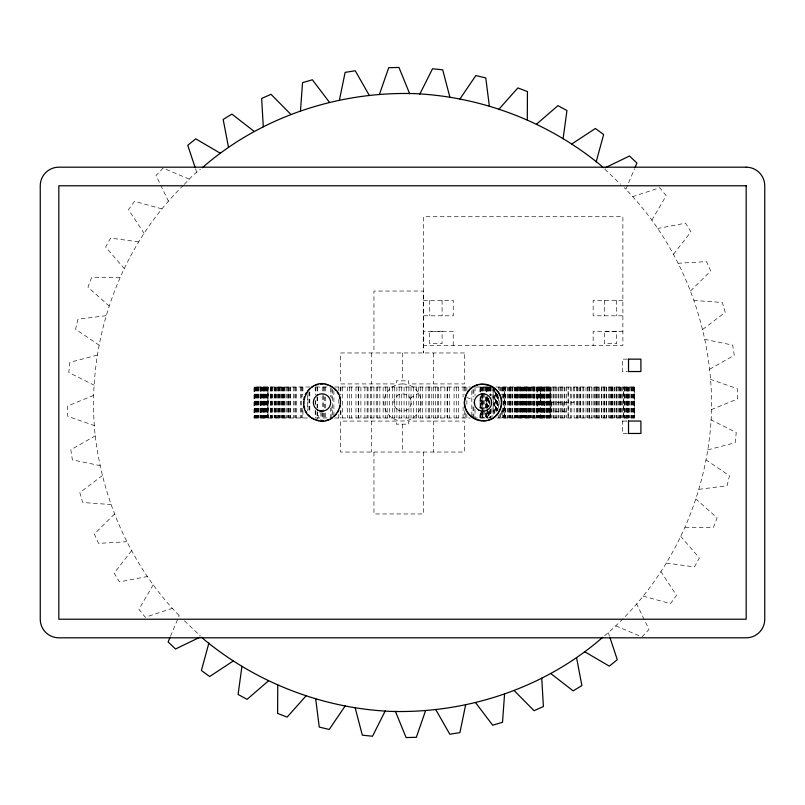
<?xml version="1.0" encoding="UTF-8"?>
<svg xmlns="http://www.w3.org/2000/svg" width="805" height="805" viewBox="0 0 805 805"><rect width="100%" height="100%" fill="white"/><g stroke="black" fill="none" stroke-linecap="round" stroke-linejoin="round"><path stroke-width="0.6" stroke-dasharray="4.03 3.02" d="M317.542 419.113L319.444 412.049M170.519 636.252L179.143 615.755M625.908 189.245L634.521 168.748M153.222 584.772L138.883 609.305L145.313 617.264L172.28 608.328M651.829 220.228L666.168 195.696L659.738 187.736L632.76 196.672M131.557 550.67L114.139 573.13L119.482 581.854L147.385 576.521M673.483 254.33L690.901 231.87L685.568 223.146L657.655 228.479M183.429 185.271C119.049 248.443 86.91 341.169 94.688 430.695C101.732 500.217 131.738 567.525 180.904 617.425M184.265 184.395L192.757 175.45L200.465 169.211M641.977 636.896L649.021 629.48L636.644 603.901M114.541 514.033L94.336 534.027L98.492 543.375L126.858 541.725M690.509 290.967L710.704 270.973L706.559 261.625L678.192 263.275M604.585 635.789C669.025 581.23 707.575 498.818 711.399 414.726C714.236 331.348 682.861 247.115 624.147 187.575M102.446 475.493L79.806 492.67L82.704 502.491L111.04 504.554M702.604 329.507L725.235 312.33L722.347 302.509L694.001 300.446M410.067 398.223L418.66 393.293M95.483 435.696L70.8 449.774L72.39 459.886L100.212 465.632M709.567 369.304L734.251 355.226L732.661 345.114L704.828 339.368M93.772 395.336L67.469 406.072L67.721 416.306L94.557 425.634M711.268 409.665L737.581 398.928L737.33 388.694L710.483 379.366M97.355 355.096L69.864 362.31L68.787 372.484L94.175 385.243M707.696 449.904L735.186 442.69L736.263 432.516L710.875 419.757M106.149 315.671L77.954 319.233L75.559 329.185L99.065 345.144M698.901 489.329L727.086 485.767L729.491 475.815L705.985 459.856M627.276 433.462L622.325 433.462L622.325 421.075L626.703 421.025M423.521 300.325L453.245 300.325L453.245 315.812L423.521 315.812M622.879 300.325L593.154 300.325L593.154 315.812L622.879 315.812M622.879 331.288L593.154 331.288L593.154 345.526M627.276 359.151L622.325 359.151L622.325 371.538L627.276 371.538M309.794 387.024L254.088 387.024L254.159 417.976L254.189 387.024M315.932 387.024L330.634 387.024M334.709 387.024L470.18 387.024M476.077 387.024L490.255 387.024L490.255 395.688M495.8 387.024L634.431 387.024L634.431 417.976L494.119 417.976M547.963 411.788L566.519 411.788M254.088 417.976L309.794 417.976M315.952 417.976L330.634 417.976L330.634 408.075M334.709 417.976L470.311 417.976M622.325 421.075L627.276 421.075M120.015 277.735L91.599 277.584L87.926 287.133L109.148 306.021M685.025 527.265L713.441 527.416L717.124 517.867L695.892 498.979M138.722 241.923L110.567 238.069L105.676 247.055L124.252 268.558M666.329 563.077L694.484 566.931L699.374 557.946L680.799 536.442M161.936 208.867L134.526 201.371L128.508 209.642L144.115 233.38M643.104 596.133L670.515 603.629L676.542 595.358L660.925 571.62M466.568 397.429L473.471 399.854M189.276 179.123L163.073 168.104L156.019 175.52L168.406 201.099M615.775 625.877L639.693 635.94M604.807 169.211L620.635 184.234M184.415 620.766L200.244 635.789M608.349 632.74L609.516 636.262M195.524 168.738L196.692 172.26M634.37 387.024L634.37 417.976M634.129 387.024L634.129 417.976M633.877 387.024L633.877 417.976M633.656 387.024L633.656 417.976M633.294 387.024L633.294 417.976M632.569 387.024L632.569 417.976M632.016 387.024L632.016 417.976M631.583 387.024L631.583 417.976M630.919 387.024L630.919 417.976M629.711 387.024L629.711 417.976M628.866 387.024L628.866 417.976M628.363 387.024L628.393 417.976M628.242 387.024L628.182 417.976M627.97 387.024L627.97 417.976M627.548 387.024L627.548 417.976M627.276 387.024L627.276 417.976M627.145 387.024L627.145 417.976M626.884 387.024L626.884 417.976M626.371 387.024L626.371 417.976M625.515 387.024L625.626 417.976M624.821 387.024L624.821 417.976M624.499 387.024L624.499 417.976M624.388 387.024L624.388 417.976M622.325 387.024L622.446 417.976M621.349 387.024L621.349 417.976M620.746 387.024L620.746 417.976M620.363 387.024L620.363 417.976M619.659 387.024L619.659 417.976M618.975 387.024L618.975 417.976M618.009 387.024L617.978 417.976M616.67 300.325L616.67 315.812M616.771 387.024L616.771 417.976M616.499 387.024L616.499 417.976M616.016 387.024L616.016 417.976M614.678 387.024L614.678 417.976M614.024 387.024L614.024 417.976M612.665 387.024L612.665 417.976M612.404 387.024L612.404 417.976M611.237 387.024L611.237 417.976M611.176 387.024L611.176 417.976M610.281 387.024L610.281 417.976M609.526 387.024L609.526 417.976M608.701 387.024L608.701 417.976M606.718 387.024L606.718 417.976M606.366 387.024L606.366 417.976M604.887 387.024L604.887 417.976M604.656 387.024L604.656 417.976M604.324 300.325L604.324 315.812M603.579 387.024L603.639 417.976M601.848 387.024L601.848 417.976M601.667 387.024L601.667 417.976M599.232 387.024L599.232 417.976M598.558 387.024L598.558 417.976M597.33 387.024L597.33 417.976M596.545 387.024L596.545 417.976M596.203 387.024L596.203 417.976M595.126 387.024L595.126 417.976M594.231 387.024L594.231 417.976M593.054 387.024L593.054 417.976M591.373 387.024L591.373 417.976M589.693 387.024L589.693 417.976M589.31 387.024L589.31 417.976M588.103 387.024L588.103 417.976M587.539 387.024L587.539 417.976M585.98 387.024L586.02 417.976M583.816 387.024L583.816 417.976M582.931 387.024L582.931 417.976M580.747 387.024L580.747 417.976M580.274 387.024L580.274 417.976M579.469 387.024L579.469 417.976M578.01 387.024L578.01 417.976M577.245 387.024L577.245 417.976M576.42 387.024L576.42 417.976M574.056 387.024L574.136 417.976M573.935 387.024L573.935 402.5L540.547 402.5L540.547 387.024L540.346 417.976M571.781 387.024L571.781 417.976M570.463 387.024L570.453 417.976M566.499 387.024L566.519 417.976M564.889 387.024L564.889 417.976M564.154 387.024L564.154 417.976M563.118 402.5L563.118 411.788M562.574 387.024L562.574 417.976M561.216 387.024L561.216 417.976M560.421 387.024L560.421 417.976M558.891 387.024L558.891 417.976M558.066 387.024L558.066 417.976M556.416 387.024L556.416 417.976M555.591 387.024L555.591 417.976M554.061 387.024L554.061 417.976M553.266 387.024L553.266 417.976M551.908 387.024L551.908 417.976M551.365 402.5L551.365 411.788M550.862 387.024L550.962 417.976M550.358 387.024L550.429 417.976M550.328 417.976L550.207 387.024L550.127 417.976M549.594 387.024L549.594 417.976M549.262 387.024L549.262 417.976M549.141 387.024L549.141 417.976M548.889 387.024L548.889 417.976M548.758 387.024L548.758 417.976M547.984 387.024L547.963 417.976M547.46 387.024L547.46 417.976M547.299 387.024L547.299 417.976M546.937 387.024L546.937 417.976M546.766 387.024L546.766 417.976M546.354 387.024L546.354 417.976M546.323 387.024L546.323 417.976M545.045 387.024L545.045 417.976M544.834 387.024L544.904 417.976M544.703 387.024L544.663 417.976M544.552 387.024L544.502 417.976M544.371 387.024L544.371 417.976M544.019 387.024L544.15 417.976M543.888 387.024L543.888 417.976M543.798 387.024L543.798 417.976M543.486 387.024L543.586 417.976M542.701 387.024L542.701 417.976M542.329 387.024L542.469 417.976M542.017 387.024L542.017 417.976M541.876 387.024L541.876 417.976M541.755 387.024L541.755 417.976M541.202 387.024L541.202 417.976M540.93 387.024L540.93 417.976M540.266 387.024L540.266 417.976M539.853 387.024L539.853 417.976M539.662 387.024L539.662 417.976M538.394 387.024L538.394 417.976M538.062 387.024L538.092 417.976M537.841 387.024L537.841 417.976M537.609 387.024L537.609 417.976M537.438 387.024L537.438 417.976M537.237 387.024L537.116 417.976L537.096 387.024M536.855 387.024L536.855 417.976M536.472 387.024L536.472 417.976M535.013 387.024L535.013 417.976M534.651 387.024L534.651 417.976M534.379 387.024L534.379 417.976M534.208 387.024L534.188 417.976M533.765 387.024L533.836 417.976M533.735 387.024L533.735 417.976M533.484 387.024L533.484 417.976M533.091 387.024L533.091 417.976M532.729 387.024L532.729 417.976M531.552 387.024L531.552 417.976M530.898 387.024L530.898 417.976M530.586 387.024L530.666 417.976M529.871 387.024L529.871 417.976M529.549 387.024L529.418 417.976M529.026 387.024L529.026 417.976M528.503 387.024L528.462 417.976M528.191 387.024L528.191 417.976M527.788 387.024L527.788 417.976M526.943 387.024L526.943 417.976M526.591 387.024L526.591 417.976M526.379 387.024L526.379 417.976M526.239 387.024L526.239 417.976M525.434 387.024L525.434 417.976M525.172 387.024L525.071 417.976M524.79 387.024L524.79 417.976M524.105 387.024L524.105 417.976M523.673 387.024L523.673 417.976M523.109 387.024L523.109 417.976M522.747 387.024L522.747 417.976M522.304 387.024L522.304 417.976M521.761 387.024L521.761 417.976M521.358 387.024L521.429 417.976M520.463 387.024L520.463 417.976M520.251 387.024L520.251 417.976M520.06 387.024L520.06 417.976M519.366 387.024L519.366 417.976M518.279 387.024L518.269 417.976M517.937 387.024L517.937 417.976M517.404 387.024L517.404 417.976M517.152 387.024L517.152 417.976M516.79 387.024L516.79 417.976M516.408 387.024L516.408 417.976M515.925 387.024L515.975 417.976M515.25 387.024L515.25 417.976M514.999 387.024L514.999 417.976M514.556 387.024L514.556 417.976M512.815 387.024L512.815 417.976M512.634 387.024L512.634 417.976M511.94 387.024L511.94 417.976M510.903 387.024L510.843 417.976M510.461 387.024L510.581 417.976M510.35 387.024L510.35 417.976M509.827 387.024L509.827 417.976M509.595 387.024L509.595 417.976M509.042 387.024L509.042 417.976M508.116 387.024L508.116 417.976M507.764 387.024L507.764 417.976M505.782 387.024L505.782 417.976M505.138 387.024L505.138 417.976M504.956 387.024L504.956 417.976M503.447 387.024L503.447 417.976M503.306 387.024L503.246 417.976M502.642 387.024L502.642 398.163M502.642 408.075L502.642 417.976M502.079 387.024L502.079 394.45M502.079 410.55L502.079 417.976M501.817 387.024L501.817 394.45M501.817 410.55L501.817 417.976M500.458 387.024L500.458 391.975M500.458 413.025L500.458 417.976M499.804 387.024L499.804 390.737M499.804 400.638L499.804 404.362M499.804 414.263L499.804 417.976M498.466 387.024L498.466 389.499M498.466 396.925L498.466 408.075M498.466 415.501L498.466 417.976M497.983 394.45L497.903 410.55M497.711 394.45L497.711 410.55M497.55 394.45L497.55 410.55M496.504 393.212L496.474 413.025M496.101 393.212L496.101 413.025M495.8 391.975L495.8 413.025M495.508 391.975L495.508 413.025M494.823 388.262L494.823 414.263M494.119 388.262L494.119 414.263M493.737 387.024L493.737 414.263M493.133 389.499L493.133 414.263M492.157 387.024L492.157 398.163M492.036 408.075L492.036 416.738M490.899 387.024L490.899 395.688M490.899 409.312L490.899 417.976M490.809 387.024L490.809 395.688M490.809 409.312L490.809 417.976M490.406 387.024L490.406 395.688M490.406 409.312L490.406 417.976M490.255 409.312L490.255 417.976M489.983 387.024L490.094 395.688M489.983 400.638L489.983 404.362M490.094 409.312L489.983 417.976L475.031 417.976L475.031 409.312M489.661 387.024L489.661 394.45M489.661 400.638L489.661 404.362M489.661 410.55L489.661 417.976M488.856 387.024L488.967 393.212M488.856 398.163L488.967 406.837M488.967 411.788L488.856 417.976M488.565 387.024L488.565 393.212M488.565 398.163L488.565 406.837M488.565 411.788L488.565 417.976M488.363 387.024L488.363 393.212M488.363 398.163L488.363 406.837M488.363 411.788L488.363 417.976M488.112 387.024L488.112 393.212M488.112 398.163L488.112 406.837M488.112 411.788L488.112 417.976M487.599 387.024L487.599 391.975M487.599 396.925L487.599 408.075M487.599 409.312L487.599 417.976M487.337 387.024L487.337 391.975M487.337 396.925L487.337 408.075M487.337 409.312L487.337 417.976M487.206 387.024L487.206 391.975M487.206 396.925L487.206 408.075M487.206 409.312L487.206 417.976M487.065 387.024L487.065 391.975M487.065 396.925L487.065 408.075M487.065 409.312L487.065 417.976M486.945 387.024L486.945 391.975M486.945 396.925L486.945 408.075M486.945 413.025L486.945 417.976M486.512 387.024L486.512 391.975M486.512 396.925L486.512 408.075M486.512 413.025L486.512 417.976M486.119 387.024L486.089 391.975M486.119 396.925L486.089 408.075M486.119 413.025L486.089 417.976M485.616 387.024L485.616 391.975M485.616 396.925L485.616 408.075M485.616 413.025L485.616 417.976M484.771 387.024L484.771 391.975M484.771 393.212L484.771 409.312M484.771 410.55L484.771 417.976M483.564 387.024L483.564 391.975M483.564 393.212L483.564 409.312M483.564 410.55L483.564 417.976M482.899 387.024L482.899 417.976M482.467 387.024L482.467 391.975M482.467 393.212L482.467 409.312M482.467 410.55L482.467 417.976M482.235 387.024L482.235 394.45M482.235 395.688L482.235 411.788M482.235 413.025L482.235 417.976M481.923 387.024L481.923 391.975M481.923 393.212L481.923 409.312M481.923 410.55L481.923 417.976M481.189 387.024L481.189 391.975M481.189 393.212L481.189 409.312M481.189 410.55L481.189 417.976M480.957 387.024L480.957 391.975M480.957 396.925L480.957 408.075M480.957 413.025L480.957 417.976M480.827 387.024L480.827 391.975M480.827 396.925L480.827 408.075M480.827 413.025L480.827 417.976M480.605 387.024L480.605 391.975M480.605 396.925L480.605 408.075M480.605 413.025L480.605 417.976M480.253 387.024L480.354 391.975M480.354 396.925L480.253 408.075M480.253 413.025L480.354 417.976M475.031 387.024L475.031 395.688M473.873 389.499L473.873 396.925M473.873 406.837L473.873 417.976M473.018 389.499L473.018 396.925M473.018 406.837L473.018 417.976M471.821 390.737L471.821 416.738M466.87 387.024L466.87 390.737M466.87 400.638L466.87 404.362M466.87 414.263L466.87 417.976M465.199 387.024L465.199 391.975M465.199 413.025L465.199 417.976M464.777 387.024L464.777 394.45M464.777 410.55L464.777 417.976M463.076 387.024L463.076 396.925M463.076 406.837L463.076 417.976M458.417 387.024L458.417 417.976M456.274 387.024L456.264 417.976M454.08 387.024L454.08 417.976M453.215 345.526L453.245 331.288L423.49 331.288L423.49 352.962L423.49 216.726L622.879 216.726L622.879 345.526L423.521 345.526L423.49 291.038L373.953 291.038L373.953 352.962M449.733 387.024L449.733 417.976M447.53 387.024L447.53 417.976M447.097 387.024L447.097 417.976M444.863 387.024L444.863 417.976M442.086 300.325L442.086 315.812M440.848 387.024L440.848 417.976M438.604 387.024L438.604 417.976M437.739 387.024L437.739 417.976M435.465 387.024L435.465 417.976M433.482 352.962L433.482 383.925M433.482 387.024L433.482 417.976M433.482 421.075L433.482 452.038M431.802 387.024L431.802 417.976M429.729 300.325L429.729 315.812M429.518 387.024L429.518 417.976M428.23 387.024L428.23 417.976M425.925 387.024L425.925 417.976M423.49 452.038L423.49 513.962L373.953 513.962L373.953 452.038M422.625 387.024L422.625 417.976M420.311 387.024L420.311 417.976M418.61 387.024L418.61 417.976M416.296 387.024L416.296 417.976M413.357 387.024L413.357 417.976M411.033 387.024L411.033 417.976M408.92 387.024L408.92 417.976M406.595 387.024L406.595 417.976M404.05 387.024L404.05 417.976M402.52 352.962L402.52 380.825M402.52 424.175L402.52 452.038M401.715 387.024L401.715 417.976M399.21 387.024L399.21 417.976M396.875 387.024L396.875 417.976M394.732 387.024L394.732 417.976M392.407 387.024L392.407 417.976M389.509 387.024L389.509 417.976M387.185 387.024L387.185 417.976M385.454 387.024L385.454 417.976M383.14 387.024L383.14 417.976M379.859 387.024L379.859 417.976M377.555 387.024L377.555 417.976M376.247 387.024L376.247 417.976M373.953 387.024L373.953 417.976M371.558 352.962L371.558 383.925M371.558 387.024L371.558 417.976M371.558 421.075L371.558 452.038M370.31 387.024L370.31 417.976M368.036 387.024L368.036 417.976M367.15 387.024L367.15 417.976M364.896 387.024L364.896 417.976M360.902 387.024L360.902 417.976M358.668 387.024L358.668 417.976M358.205 387.024L358.205 417.976M355.991 387.024L355.991 417.976M351.664 387.024L351.664 417.976M349.45 387.024L349.481 417.976M347.287 387.024L347.287 417.976M342.658 387.024L342.658 417.976M340.918 387.024L340.918 394.45M340.918 410.55L340.918 417.976M340.525 387.024L340.525 394.45M340.525 410.55L340.525 417.976M338.825 387.024L338.825 390.737M338.825 399.401L338.825 404.362M338.825 414.263L338.825 417.976M333.894 390.737L333.894 416.738M332.656 389.499L332.656 415.501M331.841 388.262L331.841 398.163M331.841 406.837L331.841 416.738M330.634 388.262L330.634 396.925M325.431 387.024L325.431 391.975M325.431 396.925L325.431 408.075M325.431 413.025L325.431 417.976M324.687 387.024L324.687 391.975M324.687 396.925L324.687 408.075M324.687 413.025L324.687 417.976M323.449 387.024L323.449 394.45M323.449 395.688L323.449 411.788M323.449 413.025L323.449 417.976M322.745 387.024L322.745 394.45M322.745 395.688L322.745 411.788M322.745 413.025L322.745 417.976M322 412.391L322 419.707M320.883 412.261L320.883 419.707M317.301 387.024L317.301 395.688M317.301 396.925L317.301 410.55M317.301 411.788L317.301 417.976M317.059 387.024L317.059 395.688M317.059 396.925L317.059 410.55M317.059 411.788L317.059 417.976M315.399 387.024L315.399 394.45M315.399 400.638L315.399 404.362M315.399 410.55L315.399 417.976M315.208 387.024L315.208 394.45M315.208 400.638L315.208 404.362M315.208 410.55L315.208 417.976M309.794 391.975L309.794 413.025M309.533 391.975L309.533 413.025M308.033 391.975L308.033 413.025M307.721 395.688L307.721 410.55M302.922 387.024L302.922 394.45M302.922 410.55L302.922 417.976M302.157 387.024L302.157 396.925M302.157 408.075L302.157 417.976M301.271 387.024L301.271 417.976M300.456 387.024L300.456 417.976M296.482 387.024L296.482 417.976M295.214 387.024L295.214 417.976M294.942 387.024L294.942 417.976M293.614 387.024L293.594 417.976M290.494 387.024L290.494 417.976M290.052 387.024L290.052 417.976M289.065 387.024L289.065 417.976M288.733 387.024L288.733 417.976M288.633 387.024L288.633 417.976M287.254 387.024L287.254 417.976M286.781 387.024L286.781 417.976M284.99 387.024L284.99 417.976M284.578 387.024L284.578 417.976M283.682 387.024L283.682 417.976M283.29 387.024L283.29 417.976M282.736 387.024L282.736 417.976M282.293 387.024L282.293 417.976M281.378 387.024L281.378 417.976M280.945 387.024L280.945 417.976M279.979 387.024L279.979 417.976M279.617 387.024L279.617 417.976M278.812 387.024L278.812 417.976M278.46 387.024L278.46 417.976M277.262 387.024L277.262 417.976M276.86 387.024L276.86 417.976M276.024 387.024L276.024 417.976M275.501 387.024L275.632 417.976M275.179 387.024L275.179 417.976M274.465 387.024L274.465 417.976M274.153 387.024L274.153 417.976M272.311 387.024L272.311 417.976M271.949 387.024L271.949 417.976M271.567 387.024L271.567 417.976M271.215 387.024L271.285 417.976M270.862 387.024L270.862 417.976M270.671 387.024L270.671 417.976M270.4 387.024L270.4 417.976M268.186 387.024L268.186 417.976M267.612 387.024L267.612 417.976M267.431 387.024L267.431 417.976M267.21 387.024L267.21 417.976M266.958 387.024L266.958 417.976M266.656 387.024L266.656 417.976M265.388 387.024L265.388 417.976M265.197 387.024L265.197 417.976M264.785 387.024L264.785 417.976M264.603 387.024L264.603 417.976M264.11 387.024L264.11 417.976M263.849 387.024L263.849 417.976M263.285 387.024L263.285 417.976M263.175 387.024L263.175 417.976M263.034 387.024L263.034 417.976M262.581 387.024L262.712 417.976M261.555 387.024L261.464 417.976M261.253 387.024L261.253 417.976M261.162 387.024L261.162 417.976M260.901 387.024L260.901 417.976M260.669 387.024L260.669 417.976M260.548 387.024L260.498 417.976M260.347 387.024L260.387 417.976M260.216 387.024L260.146 417.976M260.005 387.024L260.005 417.976M258.284 387.024L258.284 417.976M258.103 387.024L258.103 417.976M257.751 387.024L257.751 417.976M257.58 387.024L257.58 417.976M256.292 387.024L256.292 417.976M256.161 387.024L256.161 417.976M255.91 387.024L255.91 417.976M255.789 387.024L255.789 417.976M254.923 387.024L254.923 417.976M254.843 387.024L254.843 417.976M254.692 387.024L254.622 417.976M402.52 383.925L400.196 384.066A18.575 18.575 0 0 0 401.212 421.035L404.855 420.935A18.575 18.575 0 0 0 403.838 383.965L402.52 383.925M442.096 331.278L429.719 331.278L429.719 343.675L442.096 343.675L442.096 331.278M616.69 331.278L604.303 331.278L604.303 343.675L616.69 343.675L616.69 331.278M464.445 352.962L340.596 352.962L340.596 383.925L396.332 383.925L396.332 380.825L408.719 380.825L408.719 383.925L464.445 383.925L464.445 352.962M396.332 421.075L340.596 421.075L340.596 452.038L464.445 452.038L464.445 421.075L408.719 421.075L408.719 424.175L396.332 424.175L396.332 421.075M623.674 417.976L623.674 387.024L623.583 417.976M568.159 417.976L568.159 387.024L568.129 417.976M504.282 417.976L504.282 387.024L504.202 417.976M486.3 391.975L486.3 387.024L486.24 391.975M486.3 408.075L486.3 396.925L486.24 408.075M486.3 417.976L486.3 413.025L486.21 417.976M480.112 391.975L480.112 387.024L480.052 391.975M480.112 408.075L480.112 396.925L480.052 408.075M480.112 417.976L480.112 413.025L480.052 417.976M267.954 417.976L267.954 387.024L267.924 417.976M397.65 409.675A8.674 8.674 0 0 0 411.174 403.134A8.674 8.674 0 0 0 398.747 394.692A8.674 8.674 0 0 0 397.65 409.675"/><path stroke-width="1.21" d="M277.755 685.005L277.604 713.421L287.154 717.094L306.041 695.872M527.295 119.995L527.446 91.579L517.897 87.906L498.999 109.128M501.404 403.245L500.921 406.897M501.445 402.108L500.972 398.455M300.466 111.02L302.539 82.684L312.35 79.786L329.537 102.416M504.574 693.98L502.511 722.316L492.7 725.214L475.514 702.584M303.545 401.383L303.616 404.13M303.817 399.32L304.471 396.644M340.183 405.68L339.529 408.356M465.079 398.103C471.75 371.347 512.634 387.769 499.02 411.747C489.49 430.293 459.222 417.493 465.079 398.103L464.425 402.5L465.028 406.545M241.943 666.298L238.089 694.453L247.075 699.354L268.578 680.768M563.098 138.702L566.951 110.547L557.966 105.646L536.472 124.232M339.388 100.192L345.134 72.37L355.247 70.78L369.324 95.463M465.652 704.808L459.907 732.631L449.804 734.22L435.726 709.537M208.887 643.084L201.391 670.495L209.662 676.522L233.4 660.905M596.163 161.916L603.659 134.505L595.388 128.478L571.641 144.095M465.411 397.026L466.83 393.615M500.589 407.974L499.17 411.385M379.386 94.537L388.714 67.701L398.948 67.439L409.685 93.752M425.654 710.463L416.326 737.3L406.102 737.561L395.366 711.248M305.266 394.722L306.584 392.307M338.734 410.278L337.416 412.693M170.046 637.389L168.134 641.947L175.54 649.001L200.012 637.158M635.004 167.611L636.916 163.053L629.5 155.999L605.038 167.843M419.787 94.155L432.537 68.757L442.71 69.844L449.925 97.325M385.263 710.845L372.514 736.243L362.331 735.156L355.126 707.676M467.433 392.659L469.677 389.731M498.567 412.341L496.323 415.269M459.886 99.045L475.846 75.529L485.787 77.934L489.349 106.129M345.164 705.955L329.205 729.471L319.253 727.066L315.691 698.871M307.842 390.656L309.744 388.664M336.158 414.344L334.256 416.336M470.512 388.966L473.431 386.722M495.488 416.034L492.569 418.278M202.347 167.681C260.317 116.997 338.06 91.237 414.746 93.622C482.245 96.751 548.034 122.018 600.258 164.894L603.197 167.681M602.704 637.319C544.733 688.003 466.991 713.763 390.294 711.379C322.805 708.249 257.016 682.982 204.792 640.106L201.854 637.319M311.394 387.396L313.749 385.957M332.606 417.604L330.251 419.043M474.437 386.189L477.848 384.78M491.563 418.811L488.152 420.22M315.661 385.162L318.307 384.388M328.339 419.838L325.693 420.613M478.955 384.528L482.608 384.055M487.045 420.472L483.392 420.945M320.37 384.116L323.117 384.045M323.63 420.884L320.883 420.955M628.313 359.151L640.901 359.151L640.901 371.538L628.313 371.538M628.313 421.025L640.901 421.075L640.901 433.462L628.313 433.462M483.745 384.096L487.397 384.579M482.255 420.904L478.603 420.421M325.18 384.317L327.856 384.971M319.756 410.872L322 411.174M318.82 420.683C289.267 415.098 308.265 370.28 332.948 387.487C350.266 398.797 334.89 427.495 316.144 420.029M488.474 384.911L491.885 386.33M477.526 420.089L474.115 418.67M329.778 385.766L332.193 387.084M314.222 419.234L311.807 417.916M220.248 153.192L195.716 138.852L187.756 145.292L195.142 167.571M584.792 651.809L609.335 666.148L617.294 659.708L609.908 637.429M492.841 386.933L495.769 389.177M473.159 418.067L470.231 415.823M333.844 388.342L335.836 390.244M310.156 416.658L308.164 414.756M254.35 131.537L231.9 114.119L223.166 119.452L228.509 147.365M550.69 673.463L573.15 690.881L581.884 685.548L576.541 657.635M290.987 114.511L271.003 94.316L261.645 98.462L263.295 126.838M514.063 690.489L534.047 710.684L543.405 706.538L541.745 678.162M496.534 390.012L498.778 392.931M469.466 414.988L467.222 412.069M337.104 391.894L338.543 394.249M306.896 413.106L305.457 410.751M499.311 393.937L500.72 397.348M466.689 411.063L465.28 407.652M339.338 396.161L340.113 398.807M304.662 408.839L303.888 406.193M474.336 402.098L474.527 404.362M628.524 359.151L628.524 371.538M628.524 421.075L628.524 433.462M746.175 167.188L58.825 167.188A18.575 18.575 0 0 0 40.25 185.774L40.25 619.226A18.575 18.575 0 0 0 58.825 637.812L746.175 637.812A18.575 18.575 0 0 0 764.75 619.226L764.75 185.774A18.575 18.575 0 0 0 746.175 167.188M746.175 185.774L58.825 185.774L58.825 619.226L746.175 619.226L746.175 185.774M478.663 410.007A8.674 8.674 0 0 0 491.674 402.5A8.674 8.674 0 0 0 478.663 394.993A8.674 8.674 0 0 0 478.663 410.007M317.663 410.007A8.674 8.674 0 0 0 330.674 402.5A8.674 8.674 0 0 0 317.663 394.993A8.674 8.674 0 0 0 317.663 410.007"/></g></svg>
